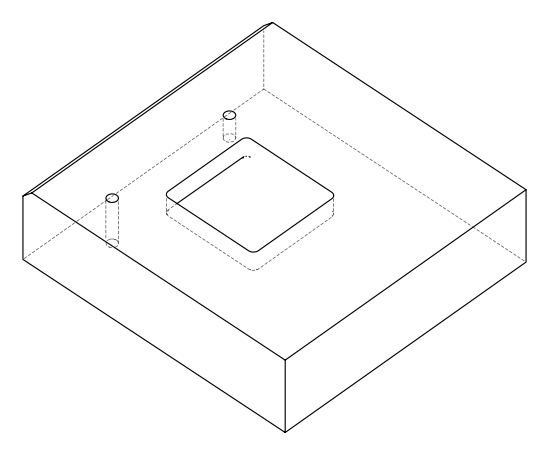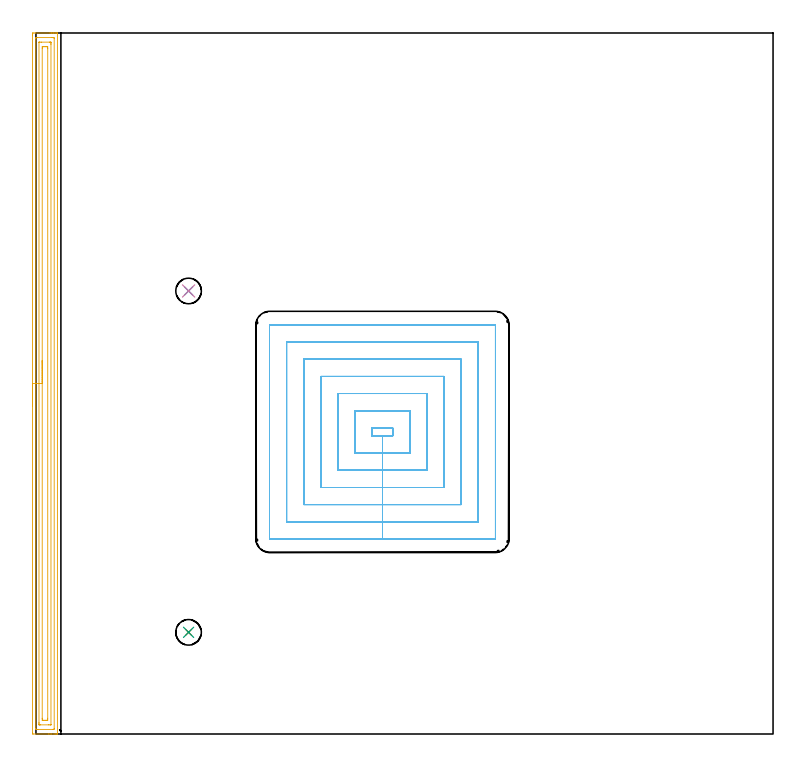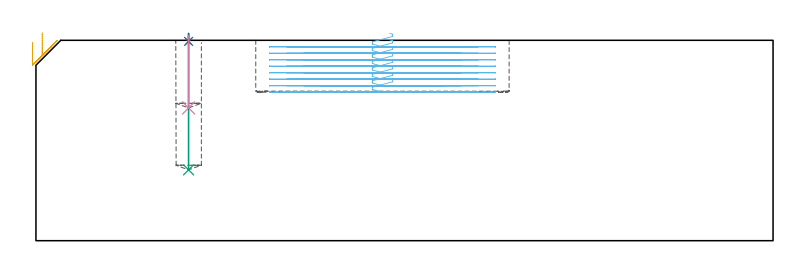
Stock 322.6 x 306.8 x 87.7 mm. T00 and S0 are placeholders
(PLAN: 6 operations, 3 tool changes, 34.9 min)
(1 SPOT_DRILL | STEP1POCKET | NXT0321_9005460120000 | 0.03 min | 3 mm3)
(2 SPOT_DRILL_1 | STEP1POCKET_1 | NXT0321_9005460120000 | 0.03 min | 1 mm3)
(3 DRILL_BLIND_HOLE_INTO_CENTER | STEP1POCKET | NXT0301_083 | 0.24 min | 5438 mm3)
(4 DRILL_BLIND_HOLE_INTO_CENTER_1 | STEP1POCKET_1 | NXT0301_083 | 0.13 min | 2774 mm3)
(5 AREA_MILL | FG_CHAMFER_SURFACE | UGT0205_001 | 10.08 min | 18224 mm3)
(6 MILL_RECTANGULAR_POCKET | POCKET_RECTANGULAR_STRAIGHT | UGT0201_092 | Follow Part, ap 3, ae 75% | 24.45 min | 264962 mm3)
(TOOL NXT0321_9005460120000 | NC Spot Drill, 142deg, 12mm, Carbide, Uncoated | D12 PA142 FL30 Z2)
(TOOL NXT0301_083 | Carbide Drill 11.2mm [860.1-1120-056A1-MM 2214] | D11.2 PA140 FL72 Z2)
(TOOL UGT0205_001 | Chamfer Mill 20 x 3 x 45 deg. | D20 FL50 Z2)
(TOOL UGT0201_092 | End mill 12 mm | D12 R1 FL26 Z4)
(OP 1 SPOT_DRILL)
G17 G21 G94 G90
T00 M6
G54
G17 G0 G90 X66.8 Y44.5 S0 M3
G43 Z97.7 H0
G94 G81 G98 Z87.218 F250. R90.7
G80
M5
M2
(OP 2 SPOT_DRILL_1)
G17 G21 G94 G90
T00 M6
G54
G17 G0 G90 X66.8 Y193.9 S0 M3
G43 Z97.7 H0
G94 G81 G98 Z87.218 F250. R90.7
G80
M5
M2
(OP 3 DRILL_BLIND_HOLE_INTO_CENTER)
G17 G21 G94 G90
T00 M6
G54
G17 G0 G90 X66.8 Y44.5 S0 M3
G43 Z97.7 H1
G94 G81 G98 Z31. F250. R89.7
G80
M5
M2
(OP 4 DRILL_BLIND_HOLE_INTO_CENTER_1)
G17 G21 G94 G90
T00 M6
G54
G17 G0 G90 X66.8 Y193.9 S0 M3
G43 Z97.7 H1
G94 G81 G98 Z58.1 F250. R89.7
G80
M5
M2
(OP 5 AREA_MILL)
G17 G21 G94 G90
T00 M6
G54
G17 G0 G90 X-1.5 Y143.4 S1061 M3
G43 Z97.7 H0
Z86.8
G94 G1 Y143.438 Z85.928 F250.
Y143.552 Z85.064
Y143.741 Z84.212
Y144.003 Z83.38
Y144.337 Z82.574
Y144.74 Z81.8
Y145.208 Z81.064
Y145.74 Z80.372
Y146.329 Z79.729
Y146.972 Z79.14
Y147.664 Z78.609
Y148.4 Z78.14
Y149.174 Z77.737
Y149.98 Z77.403
Y150.812 Z77.141
Y151.664 Z76.952
Y152.528 Z76.838
Y153.4 Z76.8
Y305.849
X-1.499 Y306.181 Z76.801
X-1.494 Y306.737 Z76.804
X-1.492 Y306.792 Z76.806
X-0.94 Y306.796 Z77.357
X-0.324 Y306.8 Z77.973
X6.173 Z84.467
X6.718 Z85.015
X7.062 Z85.358
X7.608 Z85.904
X7.951 Z86.246
X8.639 Z86.938
X8.968 Z87.267
X9.357 Y306.793 Z87.649
X9.397 Y306.79 Z87.688
X9.4 Y306.627 Z87.7
Y0.173
X9.397 Y0.01 Z87.688
X9.357 Y0.007 Z87.649
X8.967 Y0. Z87.267
X8.639 Z86.939
X7.951 Z86.246
X6.718 Z85.015
X6.173 Z84.467
X5.556 Z83.852
X-1.214 Y0.001 Z77.084
X-1.492 Y0.01 Z76.806
X-1.499 Y0.287 Z76.799
Y0.305
X-1.5 Y153.4 Z76.8
X-0.086 Z78.214
X-0.085 Y304.394 Z78.215
X-0.084 Y304.426 Z78.216
X-0.051 Y304.79 Z78.249
X0.435 Y304.799 Z78.735
X7.062 Y304.8 Z85.362
X7.548 Y304.799 Z85.848
X7.951 Y304.79 Z86.251
X7.983 Y304.394 Z86.283
X7.985 Y304.36 Z86.285
Y2.406
X7.984 Y2.374 Z86.284
X7.951 Y2.01 Z86.251
X7.465 Y2.001 Z85.765
X0.838 Y2. Z79.138
X0.352 Y2.001 Z78.652
X-0.051 Y2.01 Z78.249
X-0.083 Y2.406 Z78.217
X-0.085 Y2.44 Z78.215
X-0.086 Y153.4 Z78.214
X1.328 Z79.628
X1.329 Y302.607 Z79.629
X1.33 Y302.707 Z79.63
X1.332 Y302.756 Z79.632
X1.335 Y302.777 Z79.635
X1.345 Y302.79 Z79.645
X1.537 Y302.798 Z79.837
X1.727 Y302.799 Z80.027
X2.424 Y302.8 Z80.724
X5.981 Z84.281
X6.173 Y302.799 Z84.473
X6.365 Y302.795 Z84.665
X6.493 Y302.79 Z84.793
X6.565 Y302.78 Z84.865
X6.567 Y302.74 Z84.867
X6.569 Y302.607 Z84.869
X6.571 Y302.206 Z84.871
Y301.713
Y4.193
X6.57 Y4.093 Z84.87
X6.568 Y4.044 Z84.868
X6.565 Y4.023 Z84.865
X6.555 Y4.01 Z84.855
X6.363 Y4.002 Z84.663
X6.173 Y4.001 Z84.473
X5.476 Y4. Z83.776
X1.919 Z80.219
X1.727 Y4.001 Z80.027
X1.535 Y4.005 Z79.835
X1.407 Y4.01 Z79.707
X1.335 Y4.02 Z79.635
X1.333 Y4.06 Z79.633
X1.331 Y4.193 Z79.631
X1.329 Y4.594 Z79.629
Y5.087
X1.328 Y153.4 Z79.628
X2.743 Z81.043
Y299.926
X2.748 Y300.687 Z81.048
X2.752 Y300.79 Z81.052
X2.853 Y300.794 Z81.153
X3.071 Y300.798 Z81.371
X3.505 Y300.8 Z81.805
X4.395 Z82.695
X4.836 Y300.798 Z83.136
X5.047 Y300.794 Z83.347
X5.146 Y300.79 Z83.446
X5.15 Y300.719 Z83.45
X5.157 Y300.054 Z83.457
Y299.926
Y6.874
X5.152 Y6.113 Z83.452
X5.148 Y6.01 Z83.448
X5.047 Y6.006 Z83.347
X4.829 Y6.002 Z83.129
X4.395 Y6. Z82.695
X3.505 Z81.805
X3.064 Y6.002 Z81.364
X2.853 Y6.006 Z81.153
X2.753 Y6.01 Z81.053
X2.75 Y6.081 Z81.05
X2.743 Y6.746 Z81.043
Y6.874
Y153.4
Y154.272 Z81.081
Y155.136 Z81.195
Y155.988 Z81.383
Y156.82 Z81.646
Y157.626 Z81.98
Y158.4 Z82.382
Y159.136 Z82.851
Y159.828 Z83.382
Y160.471 Z83.972
Y161.06 Z84.615
Y161.592 Z85.307
Y162.06 Z86.043
Y162.463 Z86.816
Y162.797 Z87.622
Y163.059 Z88.454
Y163.248 Z89.306
Y163.362 Z90.171
Y163.4 Z91.043
G0 Z97.7
M5
M2
(OP 6 MILL_RECTANGULAR_POCKET)
G17 G21 G94 G90
T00 M6
G54
G17 G0 G90 X154.864 Y130.4 S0 M3
G43 Z97.7 H0
Z90.7
G94 G1 X156.1 Z90.369 F250.
Y134. Z89.404
X147.2 Z87.019
Y130.4 Z86.055
X151.65 Z84.862
X156.1 F500.
Y134.
X147.2
Y130.4
X151.65
Y122.9
X163.6
Y141.5
X139.7
Y122.9
X151.65
Y115.4
X171.1
Y149.
X132.2
Y115.4
X151.65
Y107.9
X178.6
Y156.5
X124.7
Y107.9
X151.65
Y100.4
X186.1
Y164.
X117.2
Y100.4
X151.65
Y92.9
X193.6
Y171.5
X109.7
Y92.9
X151.65
Y85.4
X201.
X201.055 Y85.405
X201.095 Y85.445
X201.1 Y85.5
Y178.9
X201.095 Y178.955
X201.055 Y178.995
X201. Y179.
X102.3
X102.245 Y178.995
X102.205 Y178.955
X102.2 Y178.9
Y85.5
X102.205 Y85.445
X102.245 Y85.405
X102.3 Y85.4
X151.65
X152.65
G0 X154.864 Y130.4 Z87.862
G1 X156.1 Z87.531 F250.
Y134. Z86.567
X147.2 Z84.182
Y130.4 Z83.217
X151.65 Z82.025
X156.1 F500.
Y134.
X147.2
Y130.4
X151.65
Y122.9
X163.6
Y141.5
X139.7
Y122.9
X151.65
Y115.4
X171.1
Y149.
X132.2
Y115.4
X151.65
Y107.9
X178.6
Y156.5
X124.7
Y107.9
X151.65
Y100.4
X186.1
Y164.
X117.2
Y100.4
X151.65
Y92.9
X193.6
Y171.5
X109.7
Y92.9
X151.65
Y85.4
X201.
X201.055 Y85.405
X201.095 Y85.445
X201.1 Y85.5
Y178.9
X201.095 Y178.955
X201.055 Y178.995
X201. Y179.
X102.3
X102.245 Y178.995
X102.205 Y178.955
X102.2 Y178.9
Y85.5
X102.205 Y85.445
X102.245 Y85.405
X102.3 Y85.4
X151.65
X152.65
G0 X154.864 Y130.4 Z85.025
G1 X156.1 Z84.694 F250.
Y134. Z83.729
X147.2 Z81.344
Y130.4 Z80.38
X151.65 Z79.187
X156.1 F500.
Y134.
X147.2
Y130.4
X151.65
Y122.9
X163.6
Y141.5
X139.7
Y122.9
X151.65
Y115.4
X171.1
Y149.
X132.2
Y115.4
X151.65
Y107.9
X178.6
Y156.5
X124.7
Y107.9
X151.65
Y100.4
X186.1
Y164.
X117.2
Y100.4
X151.65
Y92.9
X193.6
Y171.5
X109.7
Y92.9
X151.65
Y85.4
X201.
X201.055 Y85.405
X201.095 Y85.445
X201.1 Y85.5
Y178.9
X201.095 Y178.955
X201.055 Y178.995
X201. Y179.
X102.3
X102.245 Y178.995
X102.205 Y178.955
X102.2 Y178.9
Y85.5
X102.205 Y85.445
X102.245 Y85.405
X102.3 Y85.4
X151.65
X152.65
G0 X154.864 Y130.4 Z82.187
G1 X156.1 Z81.856 F250.
Y134. Z80.892
X147.2 Z78.507
Y130.4 Z77.542
X151.65 Z76.35
X156.1 F500.
Y134.
X147.2
Y130.4
X151.65
Y122.9
X163.6
Y141.5
X139.7
Y122.9
X151.65
Y115.4
X171.1
Y149.
X132.2
Y115.4
X151.65
Y107.9
X178.6
Y156.5
X124.7
Y107.9
X151.65
Y100.4
X186.1
Y164.
X117.2
Y100.4
X151.65
Y92.9
X193.6
Y171.5
X109.7
Y92.9
X151.65
Y85.4
X201.
X201.055 Y85.405
X201.095 Y85.445
X201.1 Y85.5
Y178.9
X201.095 Y178.955
X201.055 Y178.995
X201. Y179.
X102.3
X102.245 Y178.995
X102.205 Y178.955
X102.2 Y178.9
Y85.5
X102.205 Y85.445
X102.245 Y85.405
X102.3 Y85.4
X151.65
X152.65
G0 X154.864 Y130.4 Z79.35
G1 X156.1 Z79.019 F250.
Y134. Z78.054
X147.2 Z75.669
Y130.4 Z74.705
X151.65 Z73.512
X156.1 F500.
Y134.
X147.2
Y130.4
X151.65
Y122.9
X163.6
Y141.5
X139.7
Y122.9
X151.65
Y115.4
X171.1
Y149.
X132.2
Y115.4
X151.65
Y107.9
X178.6
Y156.5
X124.7
Y107.9
X151.65
Y100.4
X186.1
Y164.
X117.2
Y100.4
X151.65
Y92.9
X193.6
Y171.5
X109.7
Y92.9
X151.65
Y85.4
X201.
X201.055 Y85.405
X201.095 Y85.445
X201.1 Y85.5
Y178.9
X201.095 Y178.955
X201.055 Y178.995
X201. Y179.
X102.3
X102.245 Y178.995
X102.205 Y178.955
X102.2 Y178.9
Y85.5
X102.205 Y85.445
X102.245 Y85.405
X102.3 Y85.4
X151.65
X152.65
G0 X154.864 Y130.4 Z76.512
G1 X156.1 Z76.181 F250.
Y134. Z75.217
X147.2 Z72.832
Y130.4 Z71.867
X151.65 Z70.675
X156.1 F500.
Y134.
X147.2
Y130.4
X151.65
Y122.9
X163.6
Y141.5
X139.7
Y122.9
X151.65
Y115.4
X171.1
Y149.
X132.2
Y115.4
X151.65
Y107.9
X178.6
Y156.5
X124.7
Y107.9
X151.65
Y100.4
X186.1
Y164.
X117.2
Y100.4
X151.65
Y92.9
X193.6
Y171.5
X109.7
Y92.9
X151.65
Y85.4
X201.
X201.055 Y85.405
X201.095 Y85.445
X201.1 Y85.5
Y178.9
X201.095 Y178.955
X201.055 Y178.995
X201. Y179.
X102.3
X102.245 Y178.995
X102.205 Y178.955
X102.2 Y178.9
Y85.5
X102.205 Y85.445
X102.245 Y85.405
X102.3 Y85.4
X151.65
X152.65
G0 X154.864 Y130.4 Z73.675
G1 X156.1 Z73.344 F250.
Y134. Z72.379
X147.2 Z69.994
Y130.4 Z69.03
X151.65 Z67.837
X156.1 F500.
Y134.
X147.2
Y130.4
X151.65
Y122.9
X163.6
Y141.5
X139.7
Y122.9
X151.65
Y115.4
X171.1
Y149.
X132.2
Y115.4
X151.65
Y107.9
X178.6
Y156.5
X124.7
Y107.9
X151.65
Y100.4
X186.1
Y164.
X117.2
Y100.4
X151.65
Y92.9
X193.6
Y171.5
X109.7
Y92.9
X151.65
Y85.4
X201.
X201.055 Y85.405
X201.095 Y85.445
X201.1 Y85.5
Y178.9
X201.095 Y178.955
X201.055 Y178.995
X201. Y179.
X102.3
X102.245 Y178.995
X102.205 Y178.955
X102.2 Y178.9
Y85.5
X102.205 Y85.445
X102.245 Y85.405
X102.3 Y85.4
X151.65
X152.65
G0 X154.864 Y130.4 Z70.837
G1 X156.1 Z70.506 F250.
Y134. Z69.542
X147.2 Z67.157
Y130.4 Z66.192
X151.65 Z65.
X156.1 F500.
Y134.
X147.2
Y130.4
X151.65
Y122.9
X163.6
Y141.5
X139.7
Y122.9
X151.65
Y115.4
X171.1
Y149.
X132.2
Y115.4
X151.65
Y107.9
X178.6
Y156.5
X124.7
Y107.9
X151.65
Y100.4
X186.1
Y164.
X117.2
Y100.4
X151.65
Y92.9
X193.6
Y171.5
X109.7
Y92.9
X151.65
Y85.4
X201.
X201.055 Y85.405
X201.095 Y85.445
X201.1 Y85.5
Y178.9
X201.095 Y178.955
X201.055 Y178.995
X201. Y179.
X102.3
X102.245 Y178.995
X102.205 Y178.955
X102.2 Y178.9
Y85.5
X102.205 Y85.445
X102.245 Y85.405
X102.3 Y85.4
X151.65
X152.65
G0 Z97.7
M5
M2
